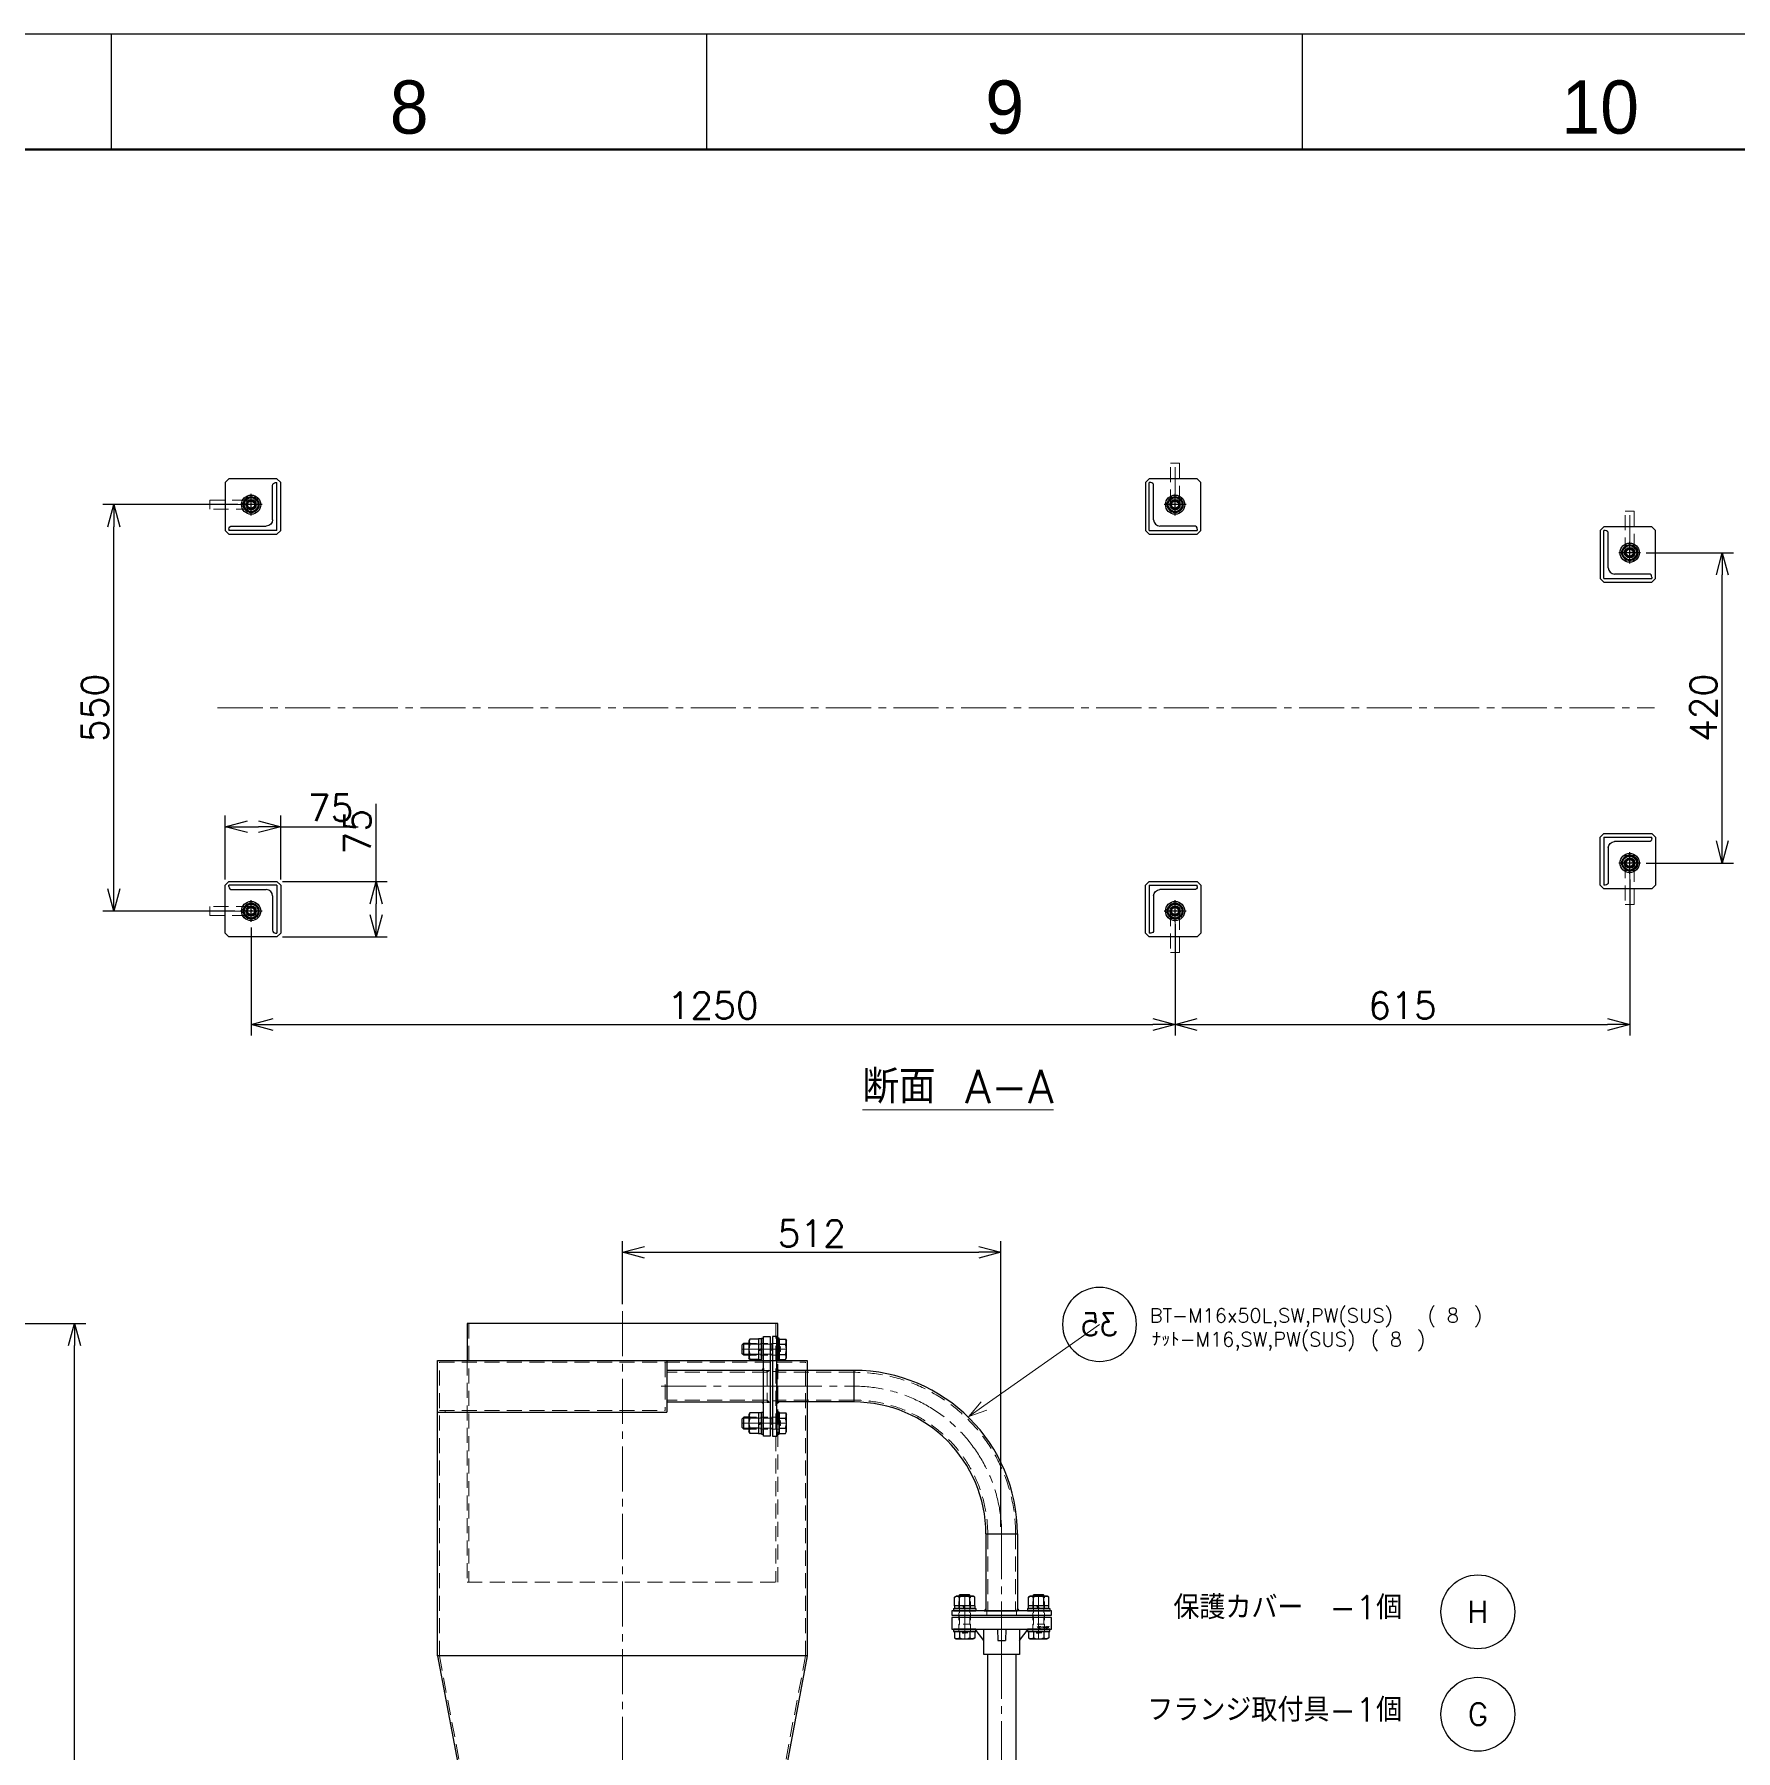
# Model space of a CAD drawing. Header units: millimetres. Extents: x 0 to 49006, y -7876 to 6995.
# Drawn here: x 32805 to 35107, y 4488 to 6811 of the extents above; entities that cross this region are included whole.
import ezdxf
from ezdxf import colors
from ezdxf.entities.mleader import LeaderData, LeaderLine
from ezdxf.enums import TextEntityAlignment as Align
from ezdxf.math import Vec2, Vec3

# ---------------------------------------------------------------- set-up
doc = ezdxf.new("R2010")
doc.units = ezdxf.units.MM
doc.header["$LTSCALE"] = 3.2
doc.header["$PDMODE"] = 99
doc.header["$PDSIZE"] = 1
for name, pattern in [('CENTER2', [28.575, 19.05, -3.175, 3.175, -3.175]), ('HIDDEN', [9.525, 6.35, -3.175]), ('HIDDEN2', [4.7625, 3.175, -1.5875])]:
    doc.linetypes.add(name, pattern=pattern)
for name, color, linetype, lineweight in [('01_外形線', 7, 'Continuous', 25), ('02_細線', 5, 'Continuous', 13), ('03_かくれ線', 6, 'HIDDEN2', 13), ('04_HIDDEN', 2, 'HIDDEN', 13), ('04_中心線', 1, 'CENTER2', 9), ('05_CENTER', 4, 'CENTER2', 13), ('07_TEXT', 3, 'Continuous', 13), ('08_DIM', 3, 'Continuous', 13), ('99_図枠', 7, 'Continuous', 40)]:
    doc.layers.add(name, color=color, linetype=linetype, lineweight=lineweight)
doc.layers.add('10_DRAFT', color=8, linetype='Continuous', lineweight=0, plot=False)
doc.styles.add('KANJI0', font='txt.shx', dxfattribs={"width": 0.9, "height": 30, "bigfont": 'bigfont'})
doc.styles.add('KSS_TXT', font='txt.shx', dxfattribs={"bigfont": 'extfont2.shx'})
doc.styles.add('KSS_TXT_L', font='txt.shx', dxfattribs={"height": 36, "bigfont": 'extfont2.shx'})
doc.styles.get("Standard").update_dxf_attribs({"font": 'txt.shx', "bigfont": 'extfont2.shx'})
doc.styles.add('寸法用', font='simplex.shx', dxfattribs={"width": 0.8, "bigfont": '@extfont2.shx'})
doc.styles.add('表題用', font='MS PGothic.ttf')
doc.dimstyles.new('KSS_DIM', dxfattribs={"dimscale": 12, "dimtxt": 3, "dimasz": 2.5, "dimexe": 1.25, "dimexo": 0.625, "dimtad": 1, "dimdsep": 46, "dimtxsty": 'KSS_TXT', "dimblk": 'OPEN30', "dimcen": 0, "dimazin": 2, "dimtfac": 0.75, "dimtmove": 0, "dimatfit": 3, "dimldrblk": 'OPEN30', "dimfxl": 1.25, "dimtolj": 1, "dimarcsym": 0})

# ---------------------------------------------------------------- blocks, each defined once
blk = doc.blocks.new('_Open30')
at = {"color": 0, "linetype": 'ByBlock', "lineweight": -2}
for p, q in [((-1, 0.268), (0, 0)), ((0, 0), (-1, -0.268)), ((0, 0), (-1, 0))]:
    blk.add_line(p, q, dxfattribs=at)
blk = doc.blocks.new('*D1951')
at = {"layer": '08_DIM', "color": 0, "lineweight": -2, "transparency": 16777216}
for p, q in [((33601, 5092.6), (33601, 5177.7)), ((33631, 5162.7), (34083, 5162.7)), ((34113, 4791.3), (34113, 5177.7))]:
    blk.add_line(p, q, dxfattribs=at)
at = {"layer": 'Defpoints', "color": 0, "transparency": 16777216}
for p in [(34113, 5162.7), (33601, 5085.1), (34113, 4783.8)]:
    blk.add_point(p, dxfattribs=at)
at = {"layer": '08_DIM', "color": 0, "lineweight": -2, "transparency": 16777216, "xscale": 30, "yscale": 30, "zscale": 30, "rotation": 180}
blk.add_blockref('_Open30', (33601, 5162.7), dxfattribs=at)
at = {"layer": '08_DIM', "color": 0, "lineweight": -2, "transparency": 16777216, "xscale": 30, "yscale": 30, "zscale": 30}
blk.add_blockref('_Open30', (34113, 5162.7), dxfattribs=at)
at = {"layer": '08_DIM', "color": 0, "transparency": 16777216, "insert": (33857, 5188.2), "char_height": 36, "attachment_point": 5, "style": 'KSS_TXT'}
blk.add_mtext('\\A1;512', dxfattribs=at)
blk = doc.blocks.new('12b_1_1_1_1')
at = {"color": 0, "linetype": 'CENTER2'}
for p, q in [((14.8, 0), (-14.8, 0)), ((0, -14.8), (0, 14.8))]:
    blk.add_line(p, q, dxfattribs=at)
at = {"color": 0}
for p, q in [((-5.5, 9.5), (-10.9, 0)), ((-10.9, 0), (-5.5, -9.5)), ((5.5, 9.5), (-5.5, 9.5)), ((11, 0), (5.5, 9.5)), ((5.5, -9.5), (11, 0)), ((-5.5, -9.5), (5.5, -9.5))]:
    blk.add_line(p, q, dxfattribs=at)
for radius in [13, 10.8, 9.48, 6, 4.75]:
    blk.add_circle((0, 0), radius, dxfattribs=at)
at = {"layer": '10_DRAFT', "linetype": 'CENTER2', "style": 'KANJI0', "width": 0.82}
blk.add_text('Ｍ１２', height=1.5, dxfattribs=at).set_placement((0.3, 0.1))
blk = doc.blocks.new('A$C402B3D07_1_1')
at = {"color": 0}
for p, q in [((0, 0), (-65, 0)), ((-65, -2), (-65, 0)), ((0, 0), (0, -65)), ((-61, -6), (-14.5, -6)), ((-6, -14.5), (-6, -61)), ((-2, -65), (0, -65))]:
    blk.add_line(p, q, dxfattribs=at)
for centre, radius, start, end in [((-61, -2), 4, 180, 270), ((-14.5, -14.5), 8.5, 0, 90), ((-2, -61), 4, 180, 270)]:
    blk.add_arc(centre, radius, start, end, dxfattribs=at)
blk = doc.blocks.new('A$C61410F50_1_1')
at = {"color": 0}
for points in [[(-30, 510), (35, 510), (40, 515), (40, 580), (35, 585), (-30, 585), (-35, 580), (-35, 515)], [(1215, 510), (1280, 510), (1285, 515), (1285, 580), (1280, 585), (1215, 585), (1210, 580), (1210, 515)], [(1830, 445), (1895, 445), (1900, 450), (1900, 515), (1895, 520), (1830, 520), (1825, 515), (1825, 450)], [(1830, 105), (1895, 105), (1900, 100), (1900, 35), (1895, 30), (1830, 30), (1825, 35), (1825, 100)], [(-30, 40), (35, 40), (40, 35), (40, -30), (35, -35), (-30, -35), (-35, -30), (-35, 35)], [(1215, 40), (1280, 40), (1285, 35), (1285, -30), (1280, -35), (1215, -35), (1210, -30), (1210, 35)]]:
    blk.add_lwpolyline(points, close=True, dxfattribs=at)
for centre in [(0, 550), (1250, 550), (1865, 485), (1865, 65), (0, 0), (1250, 0)]:
    blk.add_circle(centre, 7, dxfattribs=at)
at = {"layer": '05_CENTER'}
for p, q in [((0, 560.3), (0, 539.7)), ((1250, 560.3), (1250, 539.7)), ((10.3, 550), (-10.3, 550)), ((1260.3, 550), (1239.7, 550)), ((1865, 495.3), (1865, 474.7)), ((1875.3, 485), (1854.7, 485)), ((-45.3, 275), (1898.5, 275)), ((1865, 54.7), (1865, 75.3)), ((1875.3, 65), (1854.7, 65)), ((10.3, 0), (-10.3, 0)), ((0, -10.3), (0, 10.3)), ((1250, -10.3), (1250, 10.3)), ((1260.3, 0), (1239.7, 0))]:
    blk.add_line(p, q, dxfattribs=at)
at = {"xscale": -1, "rotation": 180}
blk.add_blockref('A$C402B3D07_1_1', (35, 515), dxfattribs=at)
at = {"rotation": 180}
for p in [(1215, 515), (1830, 450)]:
    blk.add_blockref('A$C402B3D07_1_1', p, dxfattribs=at)
at = {"xscale": -1}
for p in [(1830, 100), (1215, 35)]:
    blk.add_blockref('A$C402B3D07_1_1', p, dxfattribs=at)
blk.add_blockref('A$C402B3D07_1_1', (35, 35))
blk = doc.blocks.new('*D1991')
at = {"layer": '08_DIM', "color": 0, "lineweight": -2, "transparency": 16777216}
for p, q in [((33080.8, 6174.5), (32897.8, 6174.5)), ((32912.8, 5654.5), (32912.8, 6144.5)), ((33076.4, 5624.5), (32897.8, 5624.5))]:
    blk.add_line(p, q, dxfattribs=at)
at = {"layer": 'Defpoints', "color": 0, "transparency": 16777216}
for p in [(32912.8, 6174.5), (33088.3, 6174.5), (33083.9, 5624.5)]:
    blk.add_point(p, dxfattribs=at)
at = {"layer": '08_DIM', "color": 0, "lineweight": -2, "transparency": 16777216, "xscale": 30, "yscale": 30, "zscale": 30}
for p, rotation in [((32912.8, 6174.5), 90), ((32912.8, 5624.5), 270)]:
    blk.add_blockref('_Open30', p, dxfattribs=dict(at, rotation=rotation))
at = {"layer": '08_DIM', "color": 0, "transparency": 16777216, "insert": (32887.3, 5899.5), "char_height": 36, "attachment_point": 5, "rotation": 90, "style": 'KSS_TXT'}
blk.add_mtext('\\A1;550', dxfattribs=at)
blk = doc.blocks.new('*D1992')
at = {"layer": '08_DIM', "color": 0, "lineweight": -2, "transparency": 16777216}
for p, q in [((33098.6, 5602.3), (33098.6, 5456.1)), ((34348.6, 5606.7), (34348.6, 5456.1)), ((33128.6, 5471.1), (34318.6, 5471.1))]:
    blk.add_line(p, q, dxfattribs=at)
at = {"layer": 'Defpoints', "color": 0, "transparency": 16777216}
for p in [(33098.6, 5609.8), (34348.6, 5614.2), (34348.6, 5471.1)]:
    blk.add_point(p, dxfattribs=at)
at = {"layer": '08_DIM', "color": 0, "lineweight": -2, "transparency": 16777216, "xscale": 30, "yscale": 30, "zscale": 30, "rotation": 180}
blk.add_blockref('_Open30', (33098.6, 5471.1), dxfattribs=at)
at = {"layer": '08_DIM', "color": 0, "lineweight": -2, "transparency": 16777216, "xscale": 30, "yscale": 30, "zscale": 30}
blk.add_blockref('_Open30', (34348.6, 5471.1), dxfattribs=at)
at = {"layer": '08_DIM', "color": 0, "transparency": 16777216, "insert": (33723.6, 5496.6), "char_height": 36, "attachment_point": 5, "style": 'KSS_TXT'}
blk.add_mtext('\\A1;1250', dxfattribs=at)
blk = doc.blocks.new('*D1993')
at = {"layer": '08_DIM', "color": 0, "lineweight": -2, "transparency": 16777216}
for p, q in [((34963.6, 5667.3), (34963.6, 5456.1)), ((34348.6, 5606.7), (34348.6, 5456.1)), ((34378.6, 5471.1), (34933.6, 5471.1))]:
    blk.add_line(p, q, dxfattribs=at)
at = {"layer": 'Defpoints', "color": 0, "transparency": 16777216}
for p in [(34963.6, 5674.8), (34348.6, 5614.2), (34963.6, 5471.1)]:
    blk.add_point(p, dxfattribs=at)
at = {"layer": '08_DIM', "color": 0, "lineweight": -2, "transparency": 16777216, "xscale": 30, "yscale": 30, "zscale": 30, "rotation": 180}
blk.add_blockref('_Open30', (34348.6, 5471.1), dxfattribs=at)
at = {"layer": '08_DIM', "color": 0, "lineweight": -2, "transparency": 16777216, "xscale": 30, "yscale": 30, "zscale": 30}
blk.add_blockref('_Open30', (34963.6, 5471.1), dxfattribs=at)
at = {"layer": '08_DIM', "color": 0, "transparency": 16777216, "insert": (34656.1, 5496.6), "char_height": 36, "attachment_point": 5, "style": 'KSS_TXT'}
blk.add_mtext('\\A1;615', dxfattribs=at)
blk = doc.blocks.new('*D1994')
at = {"layer": '08_DIM', "color": 0, "lineweight": -2, "transparency": 16777216}
for p, q in [((34985.9, 6109.5), (35103.9, 6109.5)), ((35088.9, 5719.5), (35088.9, 6079.5)), ((34985.9, 5689.5), (35103.9, 5689.5))]:
    blk.add_line(p, q, dxfattribs=at)
at = {"layer": 'Defpoints', "color": 0, "transparency": 16777216}
for p in [(34978.4, 6109.5), (35088.9, 6109.5), (34978.4, 5689.5)]:
    blk.add_point(p, dxfattribs=at)
at = {"layer": '08_DIM', "color": 0, "lineweight": -2, "transparency": 16777216, "xscale": 30, "yscale": 30, "zscale": 30}
for p, rotation in [((35088.9, 6109.5), 90), ((35088.9, 5689.5), 270)]:
    blk.add_blockref('_Open30', p, dxfattribs=dict(at, rotation=rotation))
at = {"layer": '08_DIM', "color": 0, "transparency": 16777216, "insert": (35063.4, 5899.5), "char_height": 36, "attachment_point": 5, "rotation": 90, "style": 'KSS_TXT'}
blk.add_mtext('\\A1;420', dxfattribs=at)
blk = doc.blocks.new('*D1995')
at = {"layer": '08_DIM', "color": 0, "lineweight": -2, "transparency": 16777216}
for p, q in [((33267.8, 5664.5), (33267.8, 5769.5)), ((33141.1, 5664.5), (33282.8, 5664.5)), ((33267.8, 5619.5), (33267.8, 5634.5)), ((33141.1, 5589.5), (33282.8, 5589.5))]:
    blk.add_line(p, q, dxfattribs=at)
at = {"layer": 'Defpoints', "color": 0, "transparency": 16777216}
for p in [(33133.6, 5664.5), (33267.8, 5664.5), (33133.6, 5589.5)]:
    blk.add_point(p, dxfattribs=at)
at = {"layer": '08_DIM', "color": 0, "lineweight": -2, "transparency": 16777216, "xscale": 30, "yscale": 30, "zscale": 30}
for p, rotation in [((33267.8, 5664.5), 90), ((33267.8, 5589.5), 270)]:
    blk.add_blockref('_Open30', p, dxfattribs=dict(at, rotation=rotation))
at = {"layer": '08_DIM', "color": 0, "transparency": 16777216, "insert": (33242.3, 5732), "char_height": 36, "attachment_point": 5, "rotation": 90, "style": 'KSS_TXT'}
blk.add_mtext('\\A1;75', dxfattribs=at)
blk = doc.blocks.new('*D1996')
at = {"layer": '08_DIM', "color": 0, "lineweight": -2, "transparency": 16777216}
for p, q in [((33063.6, 5667), (33063.6, 5753.7)), ((33093.6, 5738.7), (33108.6, 5738.7)), ((33138.6, 5667), (33138.6, 5753.7)), ((33138.6, 5738.7), (33243.6, 5738.7))]:
    blk.add_line(p, q, dxfattribs=at)
at = {"layer": 'Defpoints', "color": 0, "transparency": 16777216}
for p in [(33138.6, 5738.7), (33063.6, 5659.5), (33138.6, 5659.5)]:
    blk.add_point(p, dxfattribs=at)
at = {"layer": '08_DIM', "color": 0, "lineweight": -2, "transparency": 16777216, "xscale": 30, "yscale": 30, "zscale": 30, "rotation": 180}
blk.add_blockref('_Open30', (33063.6, 5738.7), dxfattribs=at)
at = {"layer": '08_DIM', "color": 0, "lineweight": -2, "transparency": 16777216, "xscale": 30, "yscale": 30, "zscale": 30}
blk.add_blockref('_Open30', (33138.6, 5738.7), dxfattribs=at)
at = {"layer": '08_DIM', "color": 0, "transparency": 16777216, "insert": (33206.1, 5764.2), "char_height": 36, "attachment_point": 5, "style": 'KSS_TXT'}
blk.add_mtext('\\A1;75', dxfattribs=at)
blk = doc.blocks.new('A$C3BCA474D_1_1')
at = {"color": 0, "linetype": 'CENTER2'}
for p, q in [((0, 10), (0, -10)), ((-10.3, 0), (60.5, 0))]:
    blk.add_line(p, q, dxfattribs=at)
at = {"color": 0}
for p, q in [((56, 6), (0, 6)), ((56, -6), (56, 6)), ((0, -6), (56, -6))]:
    blk.add_line(p, q, dxfattribs=at)
blk.add_circle((0, 0), 6, dxfattribs=at)
blk.add_circle((0, 0), 5.05)
blk = doc.blocks.new('*D2017')
at = {"layer": '08_DIM', "color": 0, "lineweight": -2, "transparency": 16777216}
for p, q in [((31957.2, 5066.5), (32874.8, 5066.5)), ((32859.8, 502.5), (32859.8, 5036.5)), ((32867.3, 472.5), (32844.8, 472.5))]:
    blk.add_line(p, q, dxfattribs=at)
at = {"layer": 'Defpoints', "color": 0, "transparency": 16777216}
for p in [(31949.7, 5066.5), (32859.8, 5066.5), (32874.8, 472.5)]:
    blk.add_point(p, dxfattribs=at)
at = {"layer": '08_DIM', "color": 0, "lineweight": -2, "transparency": 16777216, "xscale": 30, "yscale": 30, "zscale": 30}
for p, rotation in [((32859.8, 5066.5), 90), ((32859.8, 472.5), 270)]:
    blk.add_blockref('_Open30', p, dxfattribs=dict(at, rotation=rotation))
at = {"layer": '08_DIM', "color": 0, "transparency": 16777216, "insert": (32834.3, 2769.5), "char_height": 36, "attachment_point": 5, "rotation": 90, "style": 'KSS_TXT'}
blk.add_mtext('\\A1;4594', dxfattribs=at)
blk = doc.blocks.new('A$C1A3C2C0C_1_1_2_1')
at = {"color": 0}
for p, q in [((-11, 1.5), (11, 1.5)), ((-11, 1.5), (-11, 0)), ((-9.8, 11), (9.8, 11)), ((-9.8, 4), (-9.8, 11)), ((9.8, 4), (-9.8, 4)), ((-9.3, 4), (-9.3, 1.5)), ((-4.9, 4), (-4.9, 11)), ((0, 1.5), (-2.5, 4)), ((0, 4), (2.5, 1.5)), ((4.9, 4), (4.9, 11)), ((9.2, 1.5), (9.2, 4)), ((9.8, 4), (9.8, 11)), ((11, 0), (11, 1.5)), ((-11, 0), (11, 0))]:
    blk.add_line(p, q, dxfattribs=at)
at = {"color": 0, "linetype": 'CENTER2'}
blk.add_line((0, -34), (0, 14), dxfattribs=at)
at = {"color": 0, "linetype": 'HIDDEN'}
for p, q in [((-5, -31), (-5, 0)), ((-4.2, -31), (-4.2, 0)), ((4.2, -31), (4.2, 0)), ((5, -31), (5, 0)), ((-5, -31), (5, -31))]:
    blk.add_line(p, q, dxfattribs=at)
at = {"layer": '10_DRAFT', "style": 'KSS_TXT_L'}
blk.add_text('BT-M10x35L,SW,PW', height=0.3, dxfattribs=at).set_placement((5.1, 10.7))
blk = doc.blocks.new('A$C1BB41D09_1_1')
at = {"color": 0}
for p, q in [((210, 1250), (-210, 1250)), ((-210, 1250), (-210, 1200)), ((210, 1200), (210, 1250)), ((-250, 1200), (250, 1200)), ((-250, 800), (-250, 1200)), ((60, 1200), (60, 1130)), ((191, 1186.3), (60, 1186.3)), ((250, 1200), (250, 800)), ((191, 1143.6), (60, 1143.6)), ((-250, 1130), (60, 1130)), ((250, 800), (-250, 800)), ((-250, 800), (-100, 6)), ((250, 800), (100, 6))]:
    blk.add_line(p, q, dxfattribs=at)
for points in [[(191, 1232.5), (200, 1232.5), (200, 1097.5), (191, 1097.5)], [(-150, 0), (150, 0), (150, 6), (-150, 6)]]:
    blk.add_lwpolyline(points, close=True, dxfattribs=at)
at = {"color": 3}
for points in [[(191, 1186.3), (188.5, 1186.3), (188.5, 1186.3), (191, 1188.9)], [(196, 1186.3), (198.5, 1186.3), (198.5, 1186.3), (196, 1183.8)], [(191, 1143.6), (188.5, 1143.6), (188.5, 1143.6), (191, 1141.1)], [(196, 1143.6), (198.5, 1143.6), (198.5, 1143.6), (196, 1146.1)]]:
    blk.add_lwpolyline(points, close=True, dxfattribs=at)
at = {"layer": '04_HIDDEN'}
for p, q in [((-207.7, 1250), (-207.7, 900)), ((207.7, 1250), (207.7, 900)), ((-247.7, 1197.7), (247.7, 1197.7)), ((-247.7, 800.2), (-247.7, 1197.7)), ((-210, 1200), (-210, 900)), ((57.7, 1197.7), (57.7, 1132.3)), ((191, 1186.3), (200, 1186.3)), ((196, 1186.3), (196, 1143.6)), ((210, 900), (210, 1200)), ((247.7, 800.2), (247.7, 1197.7)), ((196, 1183.8), (60, 1183.8)), ((196, 1146.1), (60, 1146.1)), ((191, 1143.6), (200, 1143.6)), ((-247.7, 1132.3), (57.7, 1132.3)), ((-240, 1130), (-240, 1132.3)), ((-210, 900), (210, 900)), ((-247.7, 800.2), (-97.7, 6.4)), ((247.7, 800.2), (97.7, 6.4)), ((-100, 6), (-97.7, 6.4)), ((-100, 0), (-100, 6)), ((100, 6), (97.7, 6.4)), ((100, 0), (100, 6))]:
    blk.add_line(p, q, dxfattribs=at)
at = {"layer": '05_CENTER'}
for p, q in [((0, 1266.4), (0, -10.4)), ((181.1, 1215), (209.6, 1215)), ((204.6, 1165), (51.9, 1165)), ((181.1, 1115), (209.6, 1115)), ((-130, -7.8), (-130, 13.6)), ((-130, -7.8), (-130, 13.6)), ((130, -7.8), (130, 13.6)), ((130, -7.8), (130, 13.6))]:
    blk.add_line(p, q, dxfattribs=at)
blk = doc.blocks.new('A$C30EB6CF4_1_1')
at = {"color": 3}
blk.add_lwpolyline([(-150, 3), (150, 3), (150, 0), (-150, 0)], close=True, dxfattribs=at)
for name, p in [('A$C1BB41D09_1_1', (0, 3)), ('A$C1A3C2C0C_1_1_2_1', (-130, 9)), ('A$C1A3C2C0C_1_1_2_1', (130, 9))]:
    blk.add_blockref(name, p)
blk = doc.blocks.new('AM_BALLOON1')
at = {"transparency": 16777216}
blk.add_circle((0, 0), 5, dxfattribs=at)
blk.add_attdef('B_NUMBER', text='', height=3, dxfattribs=at).set_placement((0, 0), align=Align.MIDDLE_CENTER)
blk = doc.blocks.new('*U256')
at = {"layer": '07_TEXT', "color": 0, "style": 'KSS_TXT'}
for s, p in [('(', (48.08, 1)), (')', (57.85, 1))]:
    blk.add_text(s, height=3, dxfattribs=at).set_placement(p)
blk.add_attdef('補助材料名', (1.87, 1), '', height=3, dxfattribs=at)
blk.add_attdef('個数', text='', height=3, dxfattribs=at).set_placement((53.44, 1), align=Align.CENTER)
blk = doc.blocks.new('*U254')
at = {"layer": '07_TEXT', "color": 0, "style": 'KSS_TXT'}
for s, p in [('(', (60.59, 1.01)), (')', (70.36, 1.01))]:
    blk.add_text(s, height=3, dxfattribs=at).set_placement(p)
blk.add_attdef('補助材料名', (1.87, 1), '', height=3, dxfattribs=at)
blk.add_attdef('個数', text='', height=3, dxfattribs=at).set_placement((65.96, 1.01), align=Align.CENTER)
blk = doc.blocks.new('_OPEN')
at = {"color": 0, "linetype": 'ByBlock'}
for p, q in [((-1, 0.17), (0, 0)), ((0, 0), (-1, -0.17)), ((0, 0), (-1, 0))]:
    blk.add_line(p, q, dxfattribs=at)

msp = doc.modelspace()

# ---------------------------------------------------------------- linework, layer by layer
for p, q in [((33809.962, 5002.803), (33809.962, 4960.103)), ((33913.962, 5002.803), (33809.962, 5002.803)), ((33913.962, 5002.803), (33913.962, 4960.103)), ((33913.962, 4960.103), (33809.962, 4960.103)), ((34092.612, 4781.453), (34135.312, 4781.453)), ((34092.612, 4781.453), (34092.612, 4677.453)), ((34135.312, 4781.453), (34135.312, 4677.453)), ((34092.612, 4677.453), (34135.312, 4677.453))]:
    msp.add_line(p, q)
at = {"color": 0}
for points in [[(33809.962, 5048.953), (33803.962, 5048.953), (33803.962, 4913.953), (33809.962, 4913.953)], [(34046.462, 4677.453), (34046.462, 4671.453), (34181.462, 4671.453), (34181.462, 4677.453)]]:
    msp.add_lwpolyline(points, close=True, dxfattribs=at)
for points in [[(33809.962, 5046.453), (33809.962, 5016.453), (33812.962, 5016.453), (33812.962, 5046.453)], [(33809.962, 4946.453), (33809.962, 4916.453), (33812.962, 4916.453), (33812.962, 4946.453)], [(34078.962, 4652.453), (34048.962, 4652.453), (34048.962, 4649.453), (34078.962, 4649.453)], [(34179.021, 4652.453), (34149.021, 4652.453), (34149.021, 4649.453), (34179.021, 4649.453)]]:
    msp.add_lwpolyline(points, close=True)
for points in [[(33771.962, 5039.453), (33764.962, 5039.453)], [(33771.962, 5023.453), (33764.962, 5023.453)], [(33771.962, 4939.453), (33764.962, 4939.453)], [(33771.962, 4923.453), (33764.962, 4923.453)]]:
    msp.add_lwpolyline(points)
at = {"color": 3}
for points in [[(33809.962, 5002.803), (33812.462, 5002.788), (33812.462, 5002.788), (33809.962, 5005.303)], [(33809.962, 4960.103), (33812.462, 4960.085), (33812.462, 4960.085), (33809.962, 4957.603)], [(34092.612, 4677.453), (34092.595, 4679.953), (34092.595, 4679.953), (34090.112, 4677.453)], [(34135.312, 4677.453), (34135.298, 4679.952), (34135.298, 4679.952), (34137.812, 4677.453)]]:
    msp.add_lwpolyline(points, close=True, dxfattribs=at)
at = {"color": 0}
for radius in [221.35, 178.65]:
    msp.add_arc((33913.962, 4781.453), radius, 0, 90, dxfattribs=at)
at = {"layer": '01_外形線'}
for points in [[(33773.323, 5045.309), (33771.962, 5042.953)], [(33771.962, 5042.953), (33771.962, 5019.953)], [(33784.962, 5045.309), (33773.323, 5045.309)], [(33784.962, 5045.453), (33784.962, 5030.797)], [(33788.962, 5045.453), (33784.962, 5045.453)], [(33784.962, 5045.309), (33784.962, 5017.596)], [(33788.962, 5016.453), (33788.962, 5046.453)], [(33788.962, 5046.453), (33791.962, 5046.453)], [(33788.962, 5045.453), (33788.962, 5032.253)], [(33791.962, 5016.453), (33791.962, 5046.453)], [(33812.962, 5045.309), (33821.602, 5045.309)], [(33812.962, 5045.309), (33812.962, 5017.596)], [(33821.602, 5045.309), (33822.962, 5042.953)], [(33822.962, 5019.953), (33822.962, 5042.953)], [(33764.962, 5039.453), (33762.962, 5037.453)], [(33762.962, 5025.453), (33762.962, 5037.453)], [(33764.962, 5023.453), (33762.962, 5025.453)], [(33764.962, 5023.453), (33764.962, 5039.453)], [(33773.323, 5017.596), (33771.962, 5019.953)], [(33784.962, 5038.381), (33773.323, 5038.381)], [(33784.962, 5024.524), (33773.323, 5024.524)], [(33784.962, 5017.596), (33773.323, 5017.596)], [(33788.962, 5032.253), (33784.962, 5030.797)], [(33788.962, 5030.653), (33784.962, 5029.197)], [(33784.962, 5029.197), (33784.962, 5017.453)], [(33784.962, 5017.453), (33788.962, 5017.453)], [(33788.962, 5030.653), (33788.962, 5017.453)], [(33812.962, 5038.381), (33821.602, 5038.381)], [(33812.962, 5024.524), (33821.602, 5024.524)], [(33812.962, 5017.596), (33821.602, 5017.596)], [(33821.602, 5017.596), (33822.962, 5019.953)], [(33788.962, 5016.453), (33791.962, 5016.453)], [(33764.962, 4939.453), (33762.962, 4937.453)], [(33762.962, 4925.453), (33762.962, 4937.453)], [(33764.962, 4923.453), (33762.962, 4925.453)], [(33764.962, 4923.453), (33764.962, 4939.453)], [(33773.323, 4945.309), (33771.962, 4942.953)], [(33771.962, 4942.953), (33771.962, 4919.953)], [(33784.962, 4945.309), (33773.323, 4945.309)], [(33784.962, 4938.381), (33773.323, 4938.381)], [(33784.962, 4924.524), (33773.323, 4924.524)], [(33784.962, 4945.453), (33784.962, 4930.797)], [(33788.962, 4945.453), (33784.962, 4945.453)], [(33784.962, 4945.309), (33784.962, 4917.596)], [(33788.962, 4932.253), (33784.962, 4930.797)], [(33788.962, 4930.653), (33784.962, 4929.197)], [(33784.962, 4929.197), (33784.962, 4917.453)], [(33788.962, 4916.453), (33788.962, 4946.453)], [(33788.962, 4946.453), (33791.962, 4946.453)], [(33788.962, 4945.453), (33788.962, 4932.253)], [(33788.962, 4930.653), (33788.962, 4917.453)], [(33791.962, 4916.453), (33791.962, 4946.453)], [(33812.962, 4945.309), (33821.602, 4945.309)], [(33812.962, 4945.309), (33812.962, 4917.596)], [(33812.962, 4938.381), (33821.602, 4938.381)], [(33812.962, 4924.524), (33821.602, 4924.524)], [(33821.602, 4945.309), (33822.962, 4942.953)], [(33822.962, 4919.953), (33822.962, 4942.953)], [(33773.323, 4917.596), (33771.962, 4919.953)], [(33784.962, 4917.596), (33773.323, 4917.596)], [(33784.962, 4917.453), (33788.962, 4917.453)], [(33788.962, 4916.453), (33791.962, 4916.453)], [(33812.962, 4917.596), (33821.602, 4917.596)], [(33821.602, 4917.596), (33822.962, 4919.953)], [(34050.106, 4696.092), (34052.462, 4697.453)], [(34050.106, 4684.453), (34050.106, 4696.092)], [(34075.462, 4697.453), (34052.462, 4697.453)], [(34055.962, 4697.453), (34057.962, 4699.453)], [(34055.962, 4697.453), (34071.962, 4697.453)], [(34057.034, 4684.453), (34057.034, 4696.092)], [(34057.962, 4699.453), (34069.962, 4699.453)], [(34071.962, 4697.453), (34069.962, 4699.453)], [(34070.891, 4684.453), (34070.891, 4696.092)], [(34077.819, 4696.092), (34075.462, 4697.453)], [(34077.819, 4684.453), (34077.819, 4696.092)], [(34150.164, 4696.092), (34152.521, 4697.453)], [(34150.164, 4684.453), (34150.164, 4696.092)], [(34175.521, 4697.453), (34152.521, 4697.453)], [(34156.021, 4697.453), (34158.021, 4699.453)], [(34156.021, 4697.453), (34172.021, 4697.453)], [(34157.093, 4684.453), (34157.093, 4696.092)], [(34158.021, 4699.453), (34170.021, 4699.453)], [(34172.021, 4697.453), (34170.021, 4699.453)], [(34170.949, 4684.453), (34170.949, 4696.092)], [(34177.877, 4696.092), (34175.521, 4697.453)], [(34177.877, 4684.453), (34177.877, 4696.092)], [(34048.962, 4680.453), (34078.962, 4680.453)], [(34048.962, 4680.453), (34048.962, 4677.453)], [(34048.962, 4677.453), (34078.962, 4677.453)], [(34061.707, 4684.453), (34049.962, 4684.453)], [(34049.962, 4684.453), (34049.962, 4680.453)], [(34063.162, 4680.453), (34049.962, 4680.453)], [(34077.819, 4684.453), (34050.106, 4684.453)], [(34063.162, 4680.453), (34061.707, 4684.453)], [(34077.962, 4684.453), (34063.307, 4684.453)], [(34064.762, 4680.453), (34063.307, 4684.453)], [(34077.962, 4680.453), (34064.762, 4680.453)], [(34077.962, 4680.453), (34077.962, 4684.453)], [(34078.962, 4680.453), (34078.962, 4677.453)], [(34149.021, 4680.453), (34179.021, 4680.453)], [(34149.021, 4680.453), (34149.021, 4677.453)], [(34149.021, 4677.453), (34179.021, 4677.453)], [(34161.765, 4684.453), (34150.021, 4684.453)], [(34150.021, 4684.453), (34150.021, 4680.453)], [(34163.221, 4680.453), (34150.021, 4680.453)], [(34177.877, 4684.453), (34150.164, 4684.453)], [(34163.221, 4680.453), (34161.765, 4684.453)], [(34178.021, 4684.453), (34163.365, 4684.453)], [(34164.821, 4680.453), (34163.365, 4684.453)], [(34178.021, 4680.453), (34164.821, 4680.453)], [(34178.021, 4680.453), (34178.021, 4684.453)], [(34179.021, 4680.453), (34179.021, 4677.453)], [(34181.462, 4668.453), (34046.462, 4668.453)], [(34046.462, 4668.453), (34046.462, 4652.453)], [(34046.462, 4652.453), (34181.462, 4652.453)], [(34050.106, 4649.453), (34050.106, 4640.813)], [(34077.819, 4649.453), (34050.106, 4649.453)], [(34057.034, 4649.453), (34057.034, 4640.813)], [(34070.891, 4649.453), (34070.891, 4640.813)], [(34077.819, 4649.453), (34077.819, 4640.813)], [(34089.962, 4637.453), (34077.962, 4652.453)], [(34089.962, 4618.453), (34089.962, 4652.453)], [(34108.462, 4652.453), (34108.962, 4637.453)], [(34119.462, 4652.453), (34118.962, 4637.453)], [(34137.962, 4652.453), (34137.962, 4618.453)], [(34137.962, 4637.453), (34149.962, 4652.453)], [(34150.164, 4649.453), (34150.164, 4640.813)], [(34177.877, 4649.453), (34150.164, 4649.453)], [(34157.093, 4649.453), (34157.093, 4640.813)], [(34170.949, 4649.453), (34170.949, 4640.813)], [(34177.877, 4649.453), (34177.877, 4640.813)], [(34181.462, 4652.453), (34181.462, 4668.453)], [(34050.106, 4640.813), (34052.462, 4639.453)], [(34052.462, 4639.453), (34075.462, 4639.453)], [(34077.819, 4640.813), (34075.462, 4639.453)], [(34108.962, 4637.453), (34118.962, 4637.453)], [(34150.164, 4640.813), (34152.521, 4639.453)], [(34152.521, 4639.453), (34175.521, 4639.453)], [(34177.877, 4640.813), (34175.521, 4639.453)], [(34137.962, 4618.453), (34089.962, 4618.453)], [(34094.962, 4618.453), (34094.962, 2975.328)], [(34132.962, 4618.453), (34132.962, 3024.8)]]:
    msp.add_lwpolyline(points, dxfattribs=at)
for points in [[(33773.323, 5045.309, 0.26794907), (33773.323, 5038.381)], [(33821.602, 5038.381, 0.26794907), (33821.602, 5045.309)], [(33773.323, 5038.381, 0.19636667), (33773.323, 5024.524)], [(33773.323, 5024.524, 0.26794907), (33773.323, 5017.596)], [(33821.602, 5024.524, 0.19636666), (33821.602, 5038.381)], [(33821.602, 5017.596, 0.26794907), (33821.602, 5024.524)], [(33773.323, 4938.381, 0.19636667), (33773.323, 4924.524)], [(33773.323, 4945.309, 0.26794907), (33773.323, 4938.381)], [(33773.323, 4924.524, 0.26794907), (33773.323, 4917.596)], [(33821.602, 4938.381, 0.26794907), (33821.602, 4945.309)], [(33821.602, 4924.524, 0.19636666), (33821.602, 4938.381)], [(33821.602, 4917.596, 0.26794907), (33821.602, 4924.524)], [(34057.034, 4696.092, 0.26794907), (34050.106, 4696.092)], [(34070.891, 4696.092, 0.19636667), (34057.034, 4696.092)], [(34077.819, 4696.092, 0.26794907), (34070.891, 4696.092)], [(34157.093, 4696.092, 0.26794907), (34150.164, 4696.092)], [(34170.949, 4696.092, 0.19636667), (34157.093, 4696.092)], [(34177.877, 4696.092, 0.26794907), (34170.949, 4696.092)], [(34050.106, 4640.813, 0.26794907), (34057.034, 4640.813)], [(34057.034, 4640.813, 0.19636666), (34070.891, 4640.813)], [(34070.891, 4640.813, 0.26794907), (34077.819, 4640.813)], [(34150.164, 4640.813, 0.26794907), (34157.093, 4640.813)], [(34157.093, 4640.813, 0.19636666), (34170.949, 4640.813)], [(34170.949, 4640.813, 0.26794907), (34177.877, 4640.813)]]:
    msp.add_lwpolyline(points, format="xyb", dxfattribs=at)
at = {"layer": '02_細線'}
for points in [[(33771.962, 5038.253), (33763.762, 5038.253)], [(33771.962, 5024.653), (33763.762, 5024.653)], [(33771.962, 4938.253), (33763.762, 4938.253)], [(33771.962, 4924.653), (33763.762, 4924.653)], [(34057.162, 4697.453), (34057.162, 4698.653)], [(34070.762, 4697.453), (34070.762, 4698.653)], [(34157.221, 4697.453), (34157.221, 4698.653)], [(34170.821, 4697.453), (34170.821, 4698.653)]]:
    msp.add_lwpolyline(points, dxfattribs=at)
at = {"layer": '03_かくれ線'}
for points in [[(33812.962, 5039.453), (33771.962, 5039.453)], [(33802.962, 5038.253), (33771.962, 5038.253)], [(33802.962, 5024.653), (33771.962, 5024.653)], [(33812.962, 5023.453), (33771.962, 5023.453)], [(33802.962, 5039.453), (33802.962, 5023.453)], [(33802.962, 5038.253), (33804.162, 5039.453)], [(33802.962, 5024.653), (33804.162, 5023.453)], [(33812.962, 4939.453), (33771.962, 4939.453)], [(33802.962, 4938.253), (33771.962, 4938.253)], [(33802.962, 4924.653), (33771.962, 4924.653)], [(33802.962, 4939.453), (33802.962, 4923.453)], [(33802.962, 4938.253), (33804.162, 4939.453)], [(33802.962, 4924.653), (33804.162, 4923.453)], [(33812.962, 4923.453), (33771.962, 4923.453)], [(34055.962, 4649.453), (34055.962, 4697.453)], [(34057.162, 4659.453), (34057.162, 4697.453)], [(34070.762, 4659.453), (34070.762, 4697.453)], [(34071.962, 4649.453), (34071.962, 4697.453)], [(34156.021, 4649.453), (34156.021, 4697.453)], [(34157.221, 4659.453), (34157.221, 4697.453)], [(34170.821, 4659.453), (34170.821, 4697.453)], [(34172.021, 4649.453), (34172.021, 4697.453)], [(34071.962, 4659.453), (34055.962, 4659.453)], [(34057.162, 4659.453), (34055.962, 4658.253)], [(34070.762, 4659.453), (34071.962, 4658.253)], [(34172.021, 4659.453), (34156.021, 4659.453)], [(34157.221, 4659.453), (34156.021, 4658.253)], [(34170.821, 4659.453), (34172.021, 4658.253)]]:
    msp.add_lwpolyline(points, dxfattribs=at)
at = {"layer": '04_HIDDEN'}
for p, q in [((33809.962, 5001.453), (33803.962, 5001.453)), ((33913.962, 5000.303), (33809.962, 5000.303)), ((33809.962, 4961.453), (33803.962, 4961.453)), ((33913.962, 4962.603), (33809.962, 4962.603)), ((34095.112, 4781.453), (34095.112, 4677.453)), ((34132.812, 4781.453), (34132.812, 4677.453)), ((34093.962, 4677.453), (34093.962, 4671.453)), ((34133.962, 4677.453), (34133.962, 4671.453))]:
    msp.add_line(p, q, dxfattribs=at)
for radius in [218.85, 181.15]:
    msp.add_arc((33913.962, 4781.453), radius, 0, 90, dxfattribs=at)
at = {"layer": '04_中心線'}
for points in [[(33822.962, 5031.453), (33762.962, 5031.453)], [(33771.962, 5031.453), (33784.962, 5031.453)], [(33784.962, 5031.453), (33788.962, 5031.453)], [(33788.962, 5031.453), (33791.962, 5031.453)], [(33822.962, 4931.453), (33762.962, 4931.453)], [(33771.962, 4931.453), (33784.962, 4931.453)], [(33784.962, 4931.453), (33788.962, 4931.453)], [(33788.962, 4931.453), (33791.962, 4931.453)], [(34063.962, 4639.453), (34063.962, 4699.453)], [(34063.962, 4697.453), (34063.962, 4684.453)], [(34164.021, 4639.453), (34164.021, 4699.453)], [(34164.021, 4697.453), (34164.021, 4684.453)], [(34063.962, 4684.453), (34063.962, 4680.453)], [(34063.962, 4680.453), (34063.962, 4677.453)], [(34113.962, 4673.453), (34113.962, 4613.453)], [(34164.021, 4684.453), (34164.021, 4680.453)], [(34164.021, 4680.453), (34164.021, 4677.453)], [(34113.962, 3003.974), (34113.962, 4618.453)]]:
    msp.add_lwpolyline(points, dxfattribs=at)
at = {"layer": '05_CENTER'}
for p, q in [((33819.912, 5031.453), (33794.381, 5031.453)), ((33819.912, 4981.453), (33794.381, 4981.453)), ((33809.962, 4981.453), (33913.962, 4981.453)), ((33819.912, 4931.453), (33794.381, 4931.453)), ((34113.962, 4781.453), (34113.962, 4674.636)), ((34063.962, 4687.402), (34063.962, 4661.871)), ((34113.962, 4687.402), (34113.962, 4661.871)), ((34163.962, 4687.402), (34163.962, 4661.871))]:
    msp.add_line(p, q, dxfattribs=at)
msp.add_arc((33913.962, 4781.453), 200, 0, 90, dxfattribs=at)
at = {"layer": '99_図枠', "lineweight": 25}
for p, q in [((32909.644, 6655.005), (32909.644, 6811.021)), ((33715.285, 6655.005), (33715.285, 6811.021)), ((34520.926, 6655.005), (34520.926, 6811.021)), ((34520.926, 6655.005), (34520.926, 6811.021))]:
    msp.add_line(p, q, dxfattribs=at)
at = {"layer": '99_図枠'}
msp.add_lwpolyline([(27737.725, 130.599), (36781.832, 130.599), (36781.832, 6655.005), (27737.725, 6655.005)], close=True, dxfattribs=at)
at = {"layer": 'Defpoints'}
msp.add_lwpolyline([(27270.159, -24.719), (36937.848, -24.719), (36937.848, 6811.021), (27270.159, 6811.021)], close=True, dxfattribs=at)

# ---------------------------------------------------------------- block references
for name, p in [('A$C61410F50_1_1', (33098.619, 5624.523)), ('12b_1_1_1_1', (33098.619, 6174.523)), ('12b_1_1_1_1', (34348.619, 6174.523)), ('12b_1_1_1_1', (34963.619, 6109.523)), ('12b_1_1_1_1', (34963.619, 5689.523)), ('12b_1_1_1_1', (33098.619, 5624.523)), ('12b_1_1_1_1', (34348.619, 5624.523)), ('A$C30EB6CF4_1_1', (33600.962, 3813.453))]:
    msp.add_blockref(name, p)
at = {"layer": '04_HIDDEN', "xscale": -1, "rotation": 270}
for p in [(34348.619, 6174.523), (34963.619, 6109.523)]:
    msp.add_blockref('A$C3BCA474D_1_1', p, dxfattribs=at)
at = {"layer": '04_HIDDEN', "xscale": -1}
msp.add_blockref('A$C3BCA474D_1_1', (33098.619, 6174.523), dxfattribs=at)
at = {"layer": '04_HIDDEN'}
for p, rotation in [((34963.619, 5689.523), 270), ((33098.619, 5624.523), 180), ((34348.619, 5624.523), 270)]:
    msp.add_blockref('A$C3BCA474D_1_1', p, dxfattribs=dict(at, rotation=rotation))
at = {"layer": '08_DIM', "color": 15, "xscale": 6.4, "yscale": 6.4, "zscale": 6.4}
for name, p, values in [('*U254', (34302.319, 5061.242), {'補助材料名': 'BT-M16x50L,SW,PW(SUS)', '個数': '8'}), ('*U256', (34305.353, 5028.923), {'補助材料名': 'ﾅｯﾄ-M16,SW,PW(SUS)', '個数': '8'})]:
    msp.add_blockref(name, p, dxfattribs=at).add_auto_attribs(values)

# ---------------------------------------------------------------- texts
at = {"layer": '03_かくれ線', "style": '寸法用', "width": 0.8}
for rotation, p in [(270, (33813.462, 5035.366)), (270, (33813.462, 4935.366)), (180, (34067.876, 4648.953)), (180, (34167.934, 4648.953))]:
    msp.add_text('M16×50', height=1.5, rotation=rotation, dxfattribs=at).set_placement(p)
at = {"layer": '03_かくれ線'}
msp.add_text('JIS10K-30A', height=2, rotation=180, dxfattribs=at).set_placement((34178.253, 4656.251))
at = {"layer": '07_TEXT', "color": 4, "style": 'KSS_TXT'}
for s, p in [('保護カバー\u3000-1個', (34346.324, 4666.213)), ('フランジ取付具-1個', (34311.037, 4527.603))]:
    msp.add_text(s, height=32, dxfattribs=at).set_placement(p)
at = {"layer": '08_DIM', "style": 'KSS_TXT'}
msp.add_text('%%u断面 A-A', height=45, dxfattribs=at).set_placement((33925.565, 5364.448))
at = {"layer": '99_図枠', "lineweight": 13, "style": '表題用'}
for s, height, p in [('8', 72.007, (33312.464, 6655.005)), ('9', 72.007, (34118.105, 6655.005)), ('10', 72.0072, (34923.746, 6655.005))]:
    msp.add_text(s, height=height, dxfattribs=at).set_placement(p, align=Align.BOTTOM_CENTER)

# ---------------------------------------------------------------- dimensions: what is measured, and where the dimension line sits
at = {"layer": '08_DIM'}
dim = msp.add_linear_dim(base=(32912.844, 6174.523), p1=(33083.853, 5624.523), p2=(33088.278, 6174.523), angle=90, dimstyle='KSS_DIM', override={"dimscale": 12}, dxfattribs=at)
dim.commit()
dim.dimension.update_dxf_attribs({"geometry": '*D1991', "text_midpoint": (32887.344, 5899.523)})
at = {"layer": '08_DIM', "color": 1}
for base, p1, p2, angle, picture, middle in [((35088.878, 6109.523), (34978.385, 5689.523), (34978.385, 6109.523), 90, '*D1994', (35063.378, 5899.523)), ((33267.771, 5664.523), (33133.619, 5589.523), (33133.619, 5664.523), 270, '*D1995', (33242.271, 5732.023)), ((32859.793, 5066.453), (32874.793, 472.453), (31949.722, 5066.453), 90, '*D2017', (32834.293, 2769.453))]:
    dim = msp.add_linear_dim(base=base, p1=p1, p2=p2, angle=angle, dimstyle='KSS_DIM', override={"dimscale": 12}, dxfattribs=at)
    dim.commit()
    dim.dimension.update_dxf_attribs({"geometry": picture, "text_midpoint": middle})
for base, p1, p2, picture, middle in [((33138.619, 5738.651), (33063.619, 5659.523), (33138.619, 5659.523), '*D1996', (33206.119, 5764.151)), ((34963.619, 5471.091), (34348.619, 5614.182), (34963.619, 5674.757), '*D1993', (34656.119, 5496.591))]:
    dim = msp.add_linear_dim(base=base, p1=p1, p2=p2, dimstyle='KSS_DIM', override={"dimscale": 12}, dxfattribs=at)
    dim.commit()
    dim.dimension.update_dxf_attribs({"geometry": picture, "text_midpoint": middle})
at = {"layer": '08_DIM'}
dim = msp.add_linear_dim(base=(34348.619, 5471.091), p1=(33098.619, 5609.757), p2=(34348.619, 5614.182), dimstyle='KSS_DIM', override={"dimscale": 12}, dxfattribs=at)
dim.commit()
dim.dimension.update_dxf_attribs({"geometry": '*D1992', "text_midpoint": (33723.619, 5496.591)})
at = {"layer": '08_DIM', "color": 1}
dim = msp.add_linear_dim(base=(34112.962, 5162.685), p1=(33600.962, 5085.137), p2=(34112.962, 4783.753), dimstyle='KSS_DIM', dxfattribs=at)
dim.commit()
dim.dimension.update_dxf_attribs({"geometry": '*D1951', "text_midpoint": (33856.962, 5188.185)})

# ---------------------------------------------------------------- leaders
at = {"layer": '08_DIM'}
ml = msp.add_multileader_block('Standard', dxfattribs=at)
ml.set_content('AM_BALLOON1', color=256, scale=-10)
ml.set_attribute('B_NUMBER', '35', width=0)
ml.set_leader_properties(color=256, linetype='ByLayer', lineweight=-1)
ml.set_arrow_properties(name='OPEN30')
ml.build(insert=Vec2(0, 0))
ml.multileader.update_dxf_attribs({"has_dogleg": 0, "text_right_attachment_type": 6, "dogleg_length": 0, "arrow_head_size": 25, "scale": 10, "block_connection_type": 1})
ctx = ml.context
ctx.base_point, ctx.scale, ctx.char_height, ctx.arrow_head_size, ctx.landing_gap_size, ctx.plane_origin = Vec3(34246.359, 5065.119), 10, 40, 25, 20, Vec3(34143.473, 5074.617)
ctx.right_attachment, ctx.text_align_type, ctx.attachment_type = 6, 2, 1
notes = []
notes.append((ctx, [(0, (1, 1, 0), (34246.359, 5065.119), (1, 0), 0, [(0, [(34069.48, 4940.271)], 0, [])])]))
ctx.block.insert, ctx.block.scale = Vec3(34246.359, 5065.119), Vec3(-10, 10, 10)
ml = msp.add_multileader_block('Standard', dxfattribs=at)
ml.set_content('AM_BALLOON1', color=256, scale=10)
ml.set_attribute('B_NUMBER', 'H', width=0)
ml.set_leader_properties(color=256, linetype='ByLayer', lineweight=-1)
ml.set_arrow_properties(name='OPEN')
ml.build(insert=Vec2(0, 0))
ml.multileader.update_dxf_attribs({"leader_type": 0, "has_dogleg": 0, "text_right_attachment_type": 6, "dogleg_length": 0, "arrow_head_size": 20, "scale": 10, "block_connection_type": 1})
ctx = ml.context
ctx.base_point, ctx.scale, ctx.char_height, ctx.arrow_head_size, ctx.landing_gap_size, ctx.plane_origin = Vec3(34758.24, 4676.115), 10, 40, 20, 20, Vec3(34837.832, 4676.156)
ctx.right_attachment, ctx.attachment_type = 6, 1
notes.append((ctx, [(0, (0, 0, 0), (0, 0), (1, 0), 1, [])]))
ctx.block.insert = Vec3(34758.24, 4676.115)
ml = msp.add_multileader_block('Standard', dxfattribs=at)
ml.set_content('AM_BALLOON1', color=256, scale=10)
ml.set_attribute('B_NUMBER', 'G', width=0)
ml.set_leader_properties(color=256, linetype='ByLayer', lineweight=-1)
ml.set_arrow_properties(name='OPEN')
ml.build(insert=Vec2(0, 0))
ml.multileader.update_dxf_attribs({"leader_type": 0, "has_dogleg": 0, "text_right_attachment_type": 6, "dogleg_length": 0, "arrow_head_size": 20, "scale": 10, "block_connection_type": 1})
ctx = ml.context
ctx.base_point, ctx.scale, ctx.char_height, ctx.arrow_head_size, ctx.landing_gap_size, ctx.plane_origin = Vec3(34758.24, 4537.505), 10, 40, 20, 20, Vec3(34837.832, 4537.546)
ctx.right_attachment, ctx.attachment_type = 6, 1
notes.append((ctx, [(0, (0, 0, 0), (0, 0), (1, 0), 1, [])]))
ctx.block.insert = Vec3(34758.24, 4537.505)
for ctx, leaders in notes:
    for number, flags, end, landing, length, lines in leaders:
        leader = LeaderData()
        leader.index, (leader.has_last_leader_line, leader.has_dogleg_vector, leader.attachment_direction) = number, flags
        leader.last_leader_point, leader.dogleg_vector, leader.dogleg_length = Vec3(end), Vec3(landing), length
        for number, points, colour, breaks in lines:
            line = LeaderLine()
            line.index, line.vertices, line.color, line.breaks = number, Vec3.list(points), colors.encode_raw_color(colour), breaks
            leader.lines.append(line)
        ctx.leaders.append(leader)

doc.saveas('drawing.dxf')
